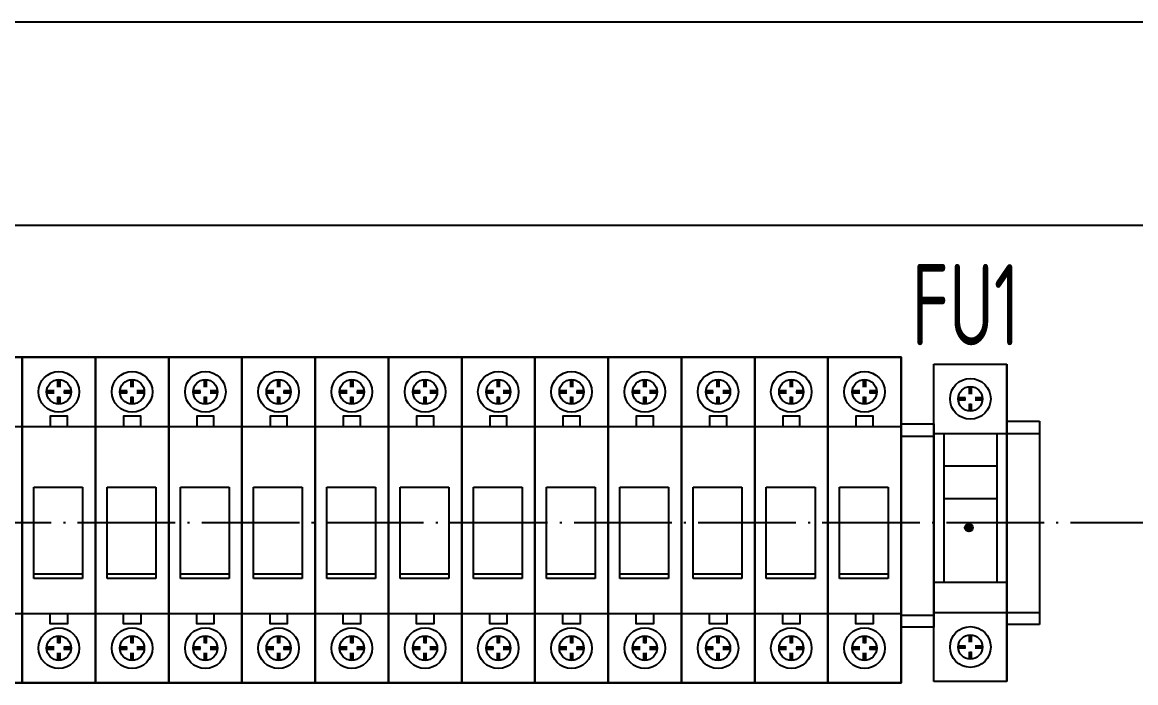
# Model space of a CAD drawing. Header units: millimetres. Extents: x 30557 to 235556, y -116603 to -73383.
# Drawn here: x 131492.9 to 131766.6, y -74843.8 to -74681.5 of the extents above; entities that cross this region are included whole.
import ezdxf

# ---------------------------------------------------------------- set-up
doc = ezdxf.new("R2010")
doc.units = ezdxf.units.MM
doc.linetypes.add('ZWCAD_ISO04W100', pattern=[30.5, 24, -3, 0.5, -3])
doc.layers.add('1', color=3, linetype='Continuous')
doc.layers.add('AXIS', color=4, linetype='Continuous')
doc.layers.add('_0', color=7, linetype='Continuous', lineweight=25)
doc.styles.add('supcon', font='sceie.shx', dxfattribs={"width": 0.75, "height": 40, "bigfont": 'sceic.shx'})

# ---------------------------------------------------------------- blocks, each defined once
blk = doc.blocks.new('固定块')
for p, q in [((516096.27, 339845.14), (516104.27, 339845.14)), ((516096.27, 339795.14), (516096.27, 339845.14)), ((516104.27, 339845.14), (516104.27, 339795.14)), ((516096.27, 339842.14), (516104.27, 339842.14)), ((516096.27, 339798.14), (516104.27, 339798.14)), ((516104.27, 339795.14), (516096.27, 339795.14))]:
    blk.add_line(p, q)
blk = doc.blocks.new('1P空开')
at = {"ltscale": 100}
for p, q in [((6483.53, 37017.33), (6483.53, 36954.33)), ((6483.53, 37017.33), (6483.53, 36954.33)), ((6483.53, 37017.33), (6483.53, 36954.33)), ((6483.53, 37017.33), (6483.53, 36954.33)), ((6483.53, 37017.33), (6483.53, 36954.33)), ((6474.53, 37009.98), (6474.53, 37011.83)), ((6471.53, 37008.83), (6473.39, 37008.83)), ((6474.53, 37005.83), (6474.53, 37007.68)), ((6475.68, 37008.83), (6477.53, 37008.83)), ((6465.53, 37000.33), (6483.53, 37000.33)), ((6465.53, 36954.33), (6483.53, 36954.33)), ((6474.53, 36954.33), (6479.68, 36954.33)), ((6474.53, 36948.83), (6474.53, 36946.98)), ((6471.53, 36945.83), (6473.39, 36945.83)), ((6474.53, 36944.68), (6474.53, 36942.83)), ((6475.68, 36945.83), (6477.53, 36945.83))]:
    blk.add_line(p, q, dxfattribs=at)
for p, q in [((6468.39, 36985.41), (6480.36, 36985.41)), ((6468.39, 36962.99), (6468.39, 36985.41)), ((6480.36, 36985.41), (6480.36, 36962.99)), ((6468.39, 36964.06), (6480.36, 36964.06)), ((6480.36, 36962.99), (6468.39, 36962.99))]:
    blk.add_line(p, q)
at = {"lineweight": 30}
blk.add_lwpolyline([(6483.53, 36937.33), (6465.53, 36937.33), (6465.53, 37017.33), (6483.53, 37017.33)], dxfattribs=at)
at = {"ltscale": 100}
for points in [[(6483.53, 37000.33), (6483.53, 37017.33), (6465.53, 37017.33), (6465.53, 37000.33)], [(6483.53, 37000.33), (6483.53, 37017.33)], [(6483.53, 37017.33), (6483.53, 37000.33)], [(6465.53, 36954.33), (6465.53, 36937.33), (6483.53, 36937.33), (6483.53, 36954.33)], [(6483.53, 36954.33), (6483.53, 36937.33)], [(6483.53, 36937.33), (6483.53, 36954.33)]]:
    blk.add_lwpolyline(points, dxfattribs=at)
at = {"ltscale": 100, "const_width": 1}
for points in [[(6474.53, 37009.98), (6474.53, 37011.83)], [(6471.53, 37008.83), (6473.39, 37008.83)], [(6474.53, 37005.83), (6474.53, 37007.68)], [(6475.68, 37008.83), (6477.53, 37008.83)], [(6474.53, 36948.83), (6474.53, 36946.98)], [(6471.53, 36945.83), (6473.39, 36945.83)], [(6474.53, 36944.68), (6474.53, 36942.83)], [(6475.68, 36945.83), (6477.53, 36945.83)]]:
    blk.add_lwpolyline(points, dxfattribs=at)
at = {"ltscale": 100}
for points in [[(6472.42, 37000.33), (6476.65, 37000.33), (6476.65, 37002.86), (6472.42, 37002.86)], [(6472.42, 36954.33), (6476.65, 36954.33), (6476.65, 36951.8), (6472.42, 36951.8)]]:
    blk.add_lwpolyline(points, close=True, dxfattribs=at)
for centre, radius in [((6474.53, 37008.83), 5), ((6474.53, 37008.83), 3), ((6474.53, 36945.83), 5), ((6474.53, 36945.83), 3)]:
    blk.add_circle(centre, radius, dxfattribs=at)
at = {"layer": '1'}
for points in [[(6465.54, 37017.33), (6483.53, 37017.33)], [(6483.53, 37017.33), (6483.54, 37017.33)]]:
    blk.add_lwpolyline(points, dxfattribs=at)
at = {"layer": '_0'}
blk.add_lwpolyline([(6483.53, 36937.33), (6465.53, 36937.33), (6465.53, 37017.33), (6483.53, 37017.33)], dxfattribs=at)
at = {"layer": 'AXIS', "linetype": 'ByBlock'}
blk.add_line((6465.54, 37017.33), (6483.54, 37017.33), dxfattribs=at)

msp = doc.modelspace()

# ---------------------------------------------------------------- hatches: boundary and pattern name
at = {"ltscale": 100}
h = msp.add_hatch(color=1, dxfattribs=at)
edge = h.paths.add_edge_path()
edge.add_arc((131725.58, -74805.71), 0.962, 0, 360)

# ---------------------------------------------------------------- linework, layer by layer
at = {"lineweight": -3}
for p, q in [((132018.55, -74681.46), (131278.56, -74681.46)), ((132018.55, -74731.46), (131278.56, -74731.46)), ((131716.94, -74765.54), (131734.94, -74765.54)), ((131716.94, -74843.54), (131716.94, -74765.54)), ((131734.94, -74765.54), (131734.94, -74843.54)), ((131734.94, -74843.54), (131734.94, -74765.54)), ((131719.45, -74782.54), (131719.45, -74819.13)), ((131732.42, -74782.54), (131732.42, -74819.13)), ((131719.45, -74790.52), (131732.42, -74790.52)), ((131719.45, -74798.51), (131732.42, -74798.51)), ((131734.94, -74843.54), (131716.94, -74843.54))]:
    msp.add_line(p, q, dxfattribs=at)
at = {"ltscale": 100}
for p, q in [((131725.94, -74772.89), (131725.94, -74771.04)), ((131722.94, -74774.04), (131724.79, -74774.04)), ((131725.94, -74777.04), (131725.94, -74775.18)), ((131727.08, -74774.04), (131728.94, -74774.04)), ((131716.94, -74782.54), (131734.94, -74782.54)), ((131716.94, -74806.02), (131716.94, -74796.23)), ((131716.94, -74821.09), (131716.93, -74809.65)), ((131716.94, -74819.13), (131734.94, -74819.13)), ((131716.94, -74826.54), (131734.94, -74826.54)), ((131725.94, -74832.04), (131725.94, -74833.89)), ((131722.94, -74835.04), (131724.79, -74835.04)), ((131727.08, -74835.04), (131728.94, -74835.04)), ((131725.94, -74836.18), (131725.94, -74838.04))]:
    msp.add_line(p, q, dxfattribs=at)
at = {"color": 4, "linetype": 'ZWCAD_ISO04W100', "lineweight": -3}
msp.add_line((132018.55, -74804.54), (131278.56, -74804.54), dxfattribs=at)
at = {"ltscale": 100, "const_width": 1}
for points in [[(131725.94, -74772.89), (131725.94, -74771.04)], [(131722.94, -74774.04), (131724.79, -74774.04)], [(131725.94, -74777.04), (131725.94, -74775.18)], [(131727.08, -74774.04), (131728.94, -74774.04)], [(131725.94, -74832.04), (131725.94, -74833.89)], [(131722.94, -74835.04), (131724.79, -74835.04)], [(131725.94, -74836.18), (131725.94, -74838.04)], [(131727.08, -74835.04), (131728.94, -74835.04)]]:
    msp.add_lwpolyline(points, dxfattribs=at)
at = {"ltscale": 100}
for centre, radius in [((131725.94, -74774.04), 5), ((131725.94, -74774.04), 3), ((131725.94, -74835.04), 5), ((131725.94, -74835.04), 3)]:
    msp.add_circle(centre, radius, dxfattribs=at)
at = {"color": 1, "ltscale": 100}
msp.add_circle((131725.58, -74805.71), 0.962, dxfattribs=at)

# ---------------------------------------------------------------- block references
at = {"lineweight": -3}
for p in [(125009.4, -111781.15), (125027.4, -111781.15), (125045.4, -111781.15), (125063.4, -111781.15), (125081.4, -111781.15), (125099.4, -111781.15), (125117.4, -111781.15), (125135.4, -111781.15), (125153.4, -111781.15), (125171.4, -111781.15), (125189.4, -111781.15), (125207.4, -111781.15), (125225.4, -111781.15)]:
    msp.add_blockref('1P空开', p, dxfattribs=at)
for p in [(-384387.33, -414625.32), (-384361.33, -414624.68)]:
    msp.add_blockref('固定块', p)

# ---------------------------------------------------------------- texts
at = {"layer": '1', "color": 3, "style": 'supcon', "width": 0.75}
msp.add_text('FU1', height=20, dxfattribs=at).set_placement((131711.52, -74760.92))

doc.saveas('drawing.dxf')
